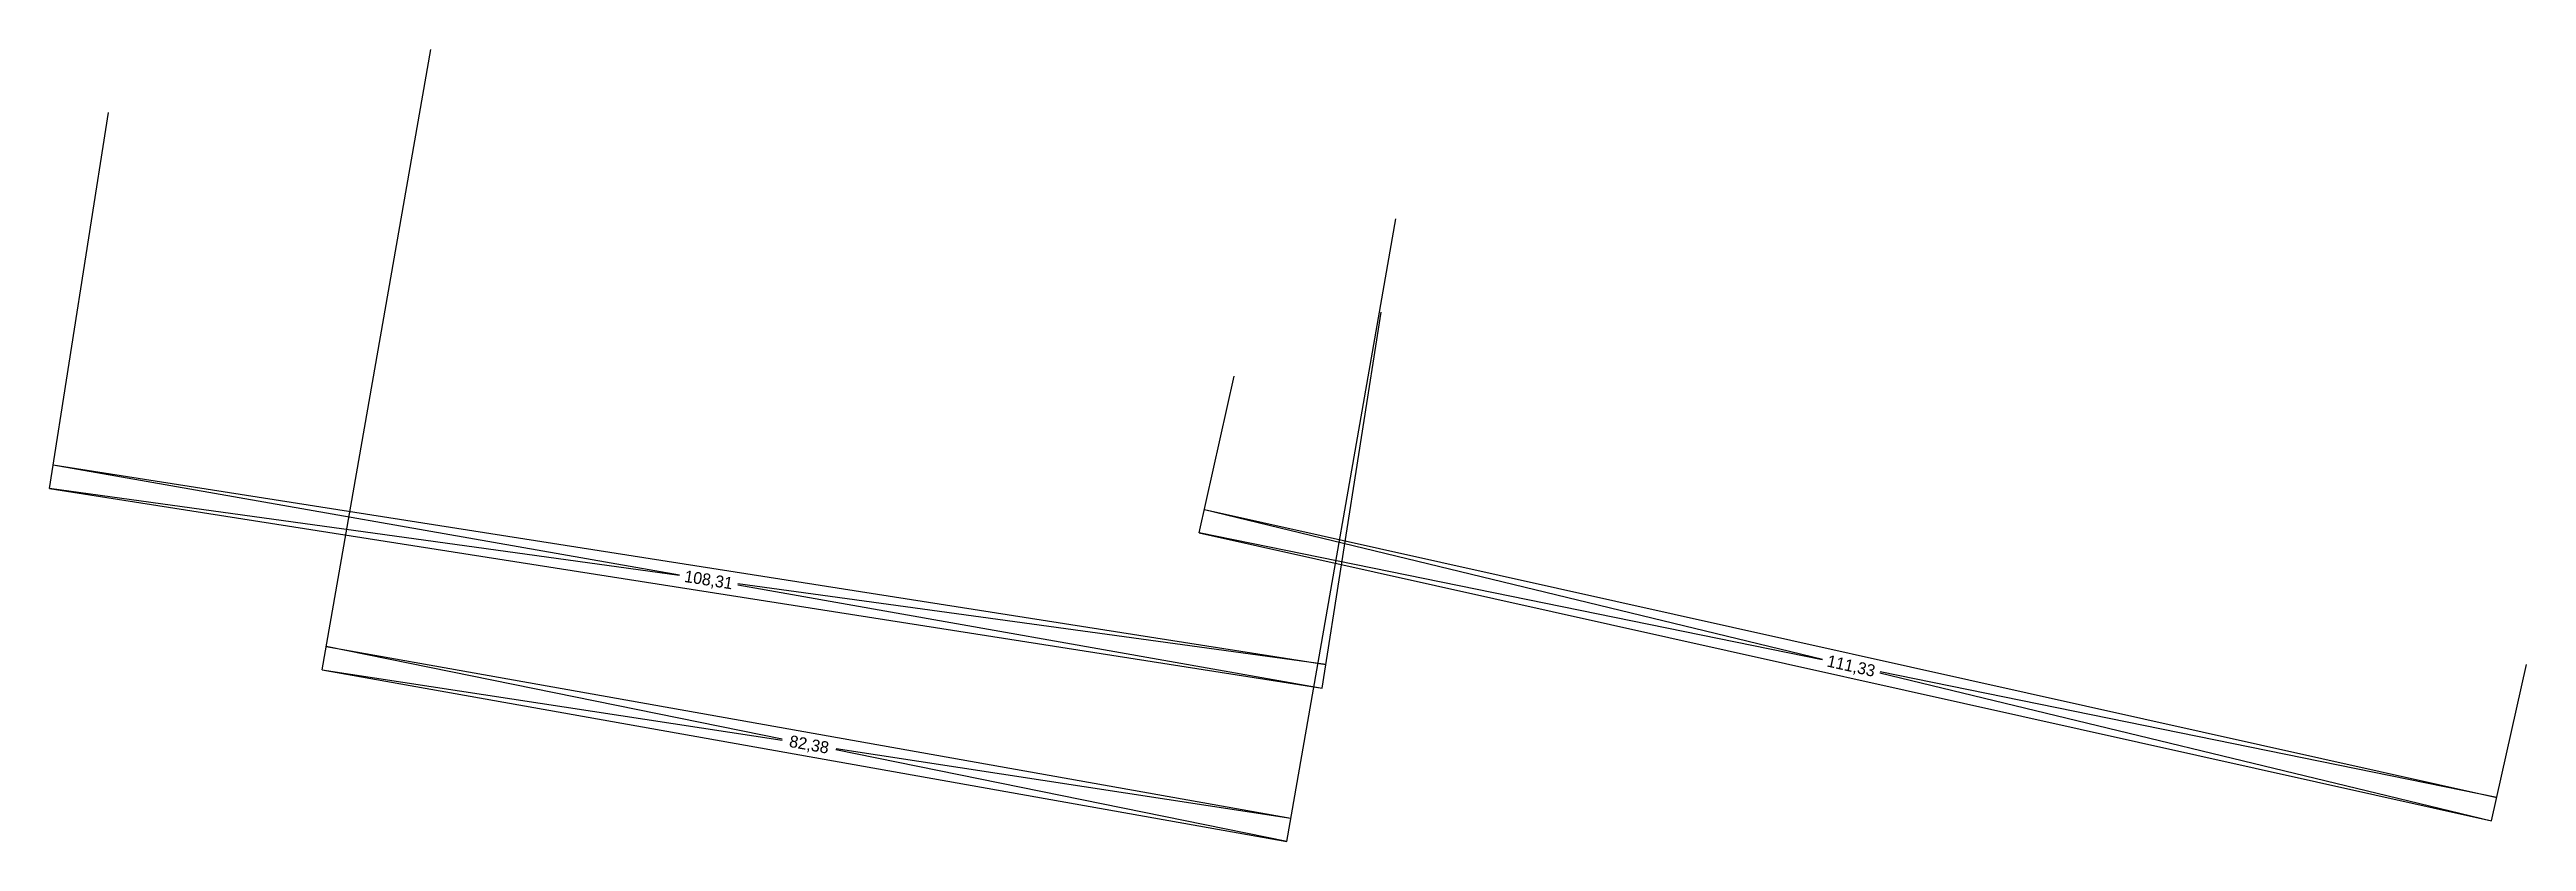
# Model space of a CAD drawing. Extents: x 12079 to 14345, y 7433 to 8447.
# Drawn here: x 13637.1 to 13845.3, y 7493.9 to 7560.5 of the extents above.
import ezdxf
from ezdxf.enums import TextEntityAlignment as Align

# ---------------------------------------------------------------- set-up
doc = ezdxf.new("R2010")
doc.units = 0
doc.layers.add('Пикетаж', color=7, linetype='Continuous')
doc.styles.add('Пикетаж', font='pragmai.shx', dxfattribs={"height": 2})

msp = doc.modelspace()

# ---------------------------------------------------------------- linework, layer by layer
at = {"layer": 'Пикетаж', "color": 1, "lineweight": 30}
for p, q in [((13659.97, 7508.33), (13669.12, 7560.48)), ((13637.06, 7523.58), (13642.01, 7555.18)), ((13741.08, 7493.9), (13750.25, 7546.25)), ((13744.06, 7506.8), (13749.01, 7538.39)), ((13733.72, 7519.86), (13736.66, 7533.02)), ((13637.37, 7525.56), (13744.37, 7508.78)), ((13637.06, 7523.58), (13744.06, 7506.8)), ((13734.16, 7521.82), (13842.82, 7497.59)), ((13733.72, 7519.86), (13842.38, 7495.63)), ((13660.32, 7510.3), (13741.42, 7495.87)), ((13659.97, 7508.33), (13741.08, 7493.9)), ((13842.38, 7495.63), (13845.32, 7508.77))]:
    msp.add_line(p, q, dxfattribs=at)
for points in [[(13637.37, 7525.56), (13690.03, 7516.33)], [(13690.01, 7516.25), (13637.06, 7523.58)], [(13734.16, 7521.82), (13786.12, 7509.24)], [(13786.11, 7509.17), (13733.72, 7519.86)], [(13694.93, 7515.47), (13744.06, 7506.8)], [(13744.37, 7508.78), (13694.94, 7515.57)], [(13698.67, 7502.51), (13660.32, 7510.3)], [(13659.97, 7508.33), (13698.65, 7502.41)], [(13790.96, 7508.07), (13842.38, 7495.63)], [(13842.82, 7497.59), (13790.98, 7508.17)], [(13741.08, 7493.9), (13703.18, 7501.6)], [(13703.2, 7501.72), (13741.42, 7495.87)]]:
    msp.add_lwpolyline(points, dxfattribs=at)

# ---------------------------------------------------------------- texts
at = {"layer": 'Пикетаж', "color": 1, "lineweight": 30, "style": 'Пикетаж'}
for s, rotation, p in [('108,31', 351.0882, (13692.4, 7515.41)), ('111,33', 347.4286, (13788.43, 7508.18)), ('82,38', 349.9155, (13700.84, 7501.57))]:
    msp.add_text(s, height=1, rotation=rotation, dxfattribs=at).set_placement(p, align=Align.CENTER)

doc.saveas('drawing.dxf')
